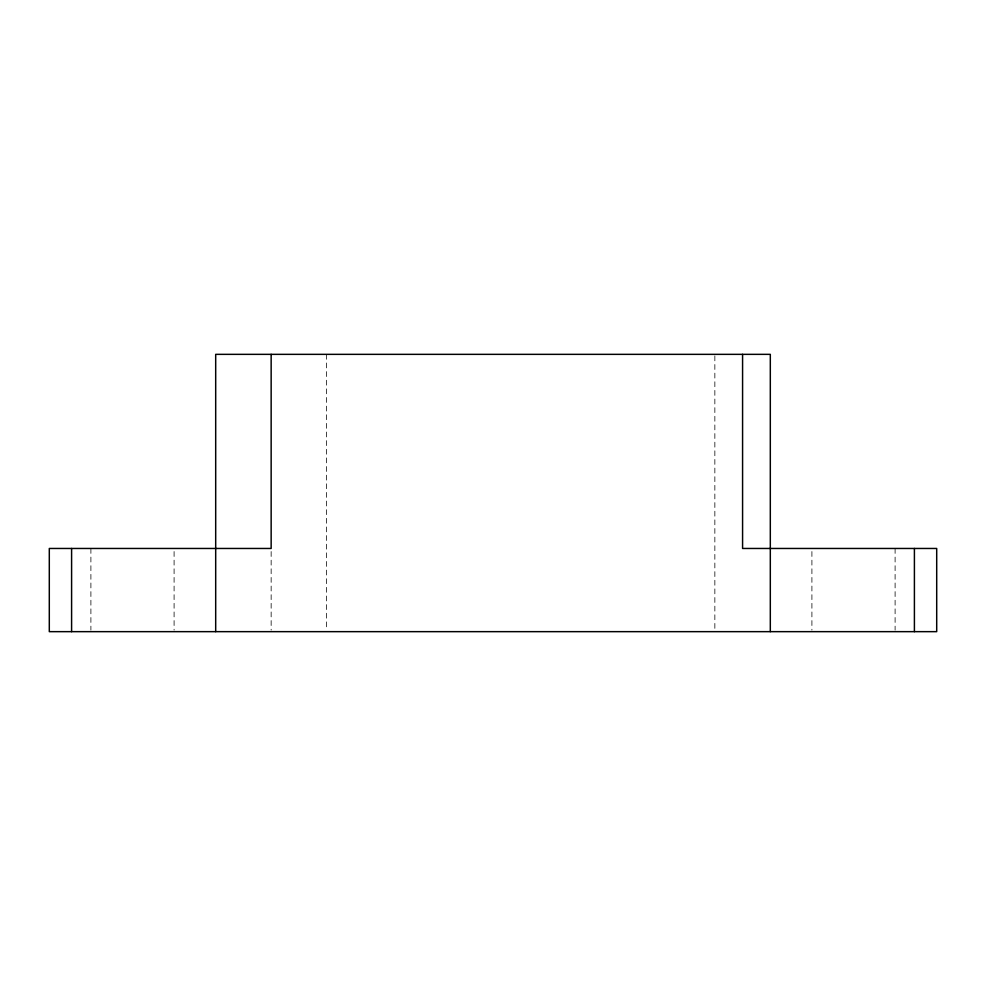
<?xml version="1.0" encoding="UTF-8"?>
<svg xmlns="http://www.w3.org/2000/svg" width="986" height="986" viewBox="0 0 986 986"><rect width="100%" height="100%" fill="white"/><g stroke="black" fill="none" stroke-linecap="round" stroke-linejoin="round"><path stroke-width="0.74" stroke-dasharray="4.93 3.7" d="M895.103 548.462L895.103 630.116M811.909 551.544L811.909 630.116M714.85 355.884L714.85 630.116M326.612 354.344L326.612 630.116M271.15 551.544L271.15 630.116M174.091 551.544L174.091 630.116M90.897 548.462L90.897 630.116"/><path stroke-width="1.48" d="M914.404 548.462L914.404 631.656M770.312 631.656L770.312 354.344L215.688 354.344L215.688 631.656M742.581 354.344L742.581 548.462L936.7 548.462L936.7 631.656L49.3 631.656L49.3 548.462L271.15 548.462L271.15 354.344M71.596 548.462L71.596 631.656"/></g></svg>
